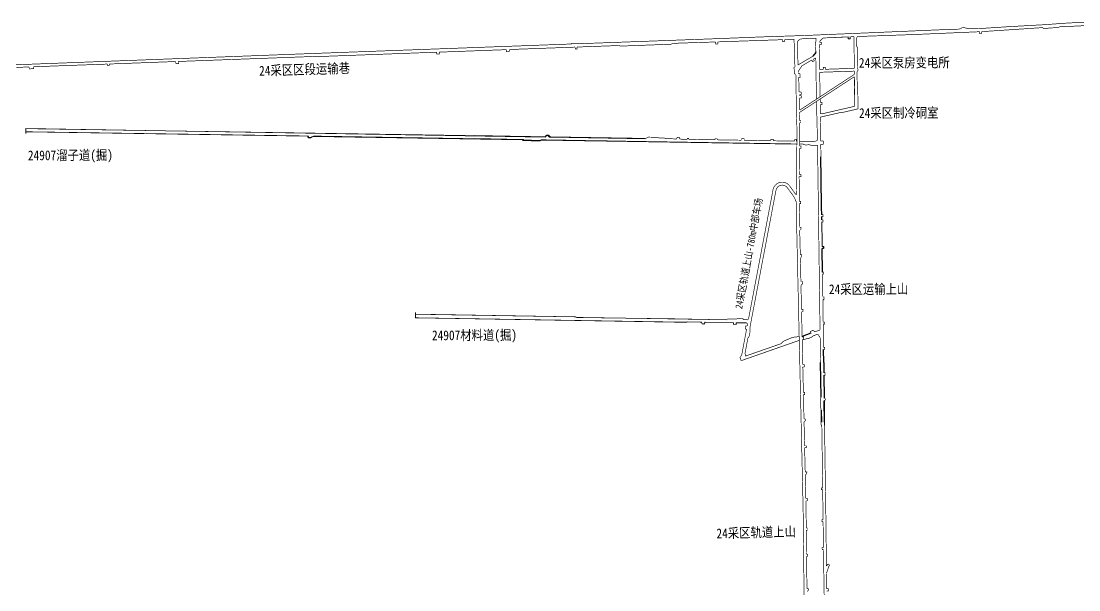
# Model space of a CAD drawing. Extents: x 39491721 to 39501025, y 3850790 to 3853755.
# Drawn here: x 39492894 to 39494514, y 3851648 to 3852520 of the extents above; entities that cross this region are included whole.
import ezdxf

# ---------------------------------------------------------------- set-up
doc = ezdxf.new("R2010")
doc.units = 0
doc.header["$MEASUREMENT"] = 0
doc.linetypes.add('ACAD_ISO03W100', pattern=[30, 12, -18])
doc.linetypes.add('虚线', pattern=[0.0045, 0.00175, -0.001, 0.00175])
for name, color, linetype in [('岩巷', 7, 'Continuous'), ('煤巷', 7, 'Continuous'), ('防尘', 7, 'ACAD_ISO03W100')]:
    doc.layers.add(name, color=color, linetype=linetype)
for name, color, linetype, lineweight in [('岩巷ZSLK0900DCJ', 7, 'Continuous', 0), ('煤巷ZSLK0700DCJ', 7, 'Continuous', 0), ('煤巷ZSLK0900DCJ', 7, 'Continuous', 0), ('设计巷道ZSLK0900DCJ', 7, 'Continuous', 0), ('进尺ZSLK0900DCJ', 7, 'Continuous', 0)]:
    doc.layers.add(name, color=color, linetype=linetype, lineweight=lineweight)
doc.styles.get("Standard").update_dxf_attribs({"font": ''})
doc.styles.get('Standard').set_extended_font_data('SimSun')

msp = doc.modelspace()

# ---------------------------------------------------------------- linework, layer by layer
at = {"layer": '岩巷', "color": 23}
for p, q in [((39493351.2, 3852466.3), (39493351.3, 3852466.3)), ((39494111.1, 3852472.2), (39494106.6, 3852466.4)), ((39494082.1, 3852338.3, 0), (39494081.6, 3852338.3, 0)), ((39494082.1, 3852336.2, 0), (39494082.1, 3852338.3, 0)), ((39494119.2, 3852279.1), (39494118.8, 3852312.1)), ((39494119.8, 3852234.2), (39494119.2, 3852279.1)), ((39494120, 3852223.4), (39494119.8, 3852234.2)), ((39494120.1, 3852215.4), (39494120, 3852220.4)), ((39494120.6, 3852174.8), (39494122.8, 3852174.8)), ((39494121.2, 3852135.5), (39494120.7, 3852171.8)), ((39494122.8, 3852174.8), (39494122.9, 3852171.8)), ((39494090.4, 3852037.2), (39494103.7, 3852042.1)), ((39494123, 3851997), (39494122.8, 3852016.9))]:
    msp.add_line(p, q, dxfattribs=at)
at = {"layer": '岩巷', "color": 23, "const_width": 1}
for points in [[(39494331.9, 3852507.9), (39494333.9, 3852509.8), (39494338.8, 3852510), (39494345.2, 3852508.4)], [(39494404.6, 3852511.5), (39494365.8, 3852509)], [(39494458.5, 3852510.2), (39494404, 3852506.6)], [(39494458, 3852514.5), (39494404.6, 3852511.5)], [(39494492, 3852516.9), (39494457.7, 3852514.4)], [(39494492.1, 3852511.7), (39494484.6, 3852511.4), (39494482.7, 3852510.5), (39494459.8, 3852508.8), (39494458.1, 3852510.4)], [(39494541.3, 3852519.6), (39494492, 3852516.9)], [(39494541.6, 3852514.1), (39494492.1, 3852511.7)], [(39493964.1, 3852493.4), (39493808.3, 3852487.7)], [(39494027.1, 3852495.9), (39493964.1, 3852493.4)], [(39494094, 3852498.1), (39494027.1, 3852495.9)], [(39494139.5, 3852500), (39494094, 3852498.1)], [(39494111.5, 3852494), (39494094.2, 3852493.1)], [(39494111.2, 3852474.3), (39494110.6, 3852475.5), (39494110.3, 3852486.9), (39494110.8, 3852488.4), (39494111.4, 3852489.9), (39494111.4, 3852493.8)], [(39494111.4, 3852493.8), (39494110.4, 3852493.8)], [(39494111.4, 3852493.8), (39494110.4, 3852493.8)], [(39494121.8, 3852494.3), (39494119.3, 3852491.7), (39494117.3, 3852489.5), (39494116.8, 3852487.7)], [(39494140.2, 3852495), (39494121.8, 3852494.3)], [(39494184.9, 3852501.9), (39494139.5, 3852500)], [(39494160.5, 3852495.9), (39494140.2, 3852495)], [(39494160.5, 3852495.9), (39494160.7, 3852492.9), (39494163.7, 3852493), (39494163.5, 3852496)], [(39494169.3, 3852496.3), (39494163.5, 3852496)], [(39494169.3, 3852496.3), (39494170, 3852447.8)], [(39494174.3, 3852480.2), (39494173.1, 3852482.6), (39494173.1, 3852482.6), (39494173, 3852493.1), (39494173, 3852493.1), (39494174.6, 3852496.5)], [(39494185.1, 3852496.9), (39494174.6, 3852496.5)], [(39494250.8, 3852504.7), (39494184.9, 3852501.9)], [(39494259.4, 3852499.5), (39494185.1, 3852496.9)], [(39494311.8, 3852507.3), (39494250.8, 3852504.7)], [(39494361.8, 3852503.9), (39494259.4, 3852499.5)], [(39494331.9, 3852507.9), (39494311.8, 3852507.3)], [(39494365.8, 3852509), (39494345.2, 3852508.4)], [(39494365, 3852504), (39494365.1, 3852501.2), (39494361.9, 3852501.1), (39494361.8, 3852503.9)], [(39494404, 3852506.6), (39494365, 3852504)], [(39493736.9, 3852485.1), (39493364.6, 3852471.4)], [(39493742.3, 3852480.3), (39493641.3, 3852476.6)], [(39493736.9, 3852485.1), (39493736.9, 3852486), (39493745.4, 3852486.3), (39493745.4, 3852485.4)], [(39493742.3, 3852480.3), (39493742.4, 3852477.3), (39493745.4, 3852477.4), (39493745.3, 3852480.4)], [(39493745.3, 3852480.4), (39493808.5, 3852482.7)], [(39493808.3, 3852487.7), (39493745.4, 3852485.4)], [(39493842.4, 3852483), (39493811.1, 3852481.8), (39493809.6, 3852482.8), (39493808.5, 3852482.7)], [(39493901.3, 3852486.4), (39493892, 3852485.8), (39493889, 3852484.7), (39493842.4, 3852483)], [(39493957.5, 3852488.2), (39493901.3, 3852486.4)], [(39493957.5, 3852488.2), (39493957.6, 3852485.2), (39493960.9, 3852485.3), (39493960.8, 3852488.3)], [(39494060.1, 3852491.7), (39493960.8, 3852488.3)], [(39494060.1, 3852491.7), (39494060.1, 3852488.8), (39494063.4, 3852489), (39494063.3, 3852491.9)], [(39494077.6, 3852492.3), (39494063.3, 3852491.9)], [(39494078.9, 3852450.2), (39494077.6, 3852492.6)], [(39494087.1, 3852492.8), (39494082.6, 3852488.9)], [(39494083.6, 3852453.1), (39494082.7, 3852489)], [(39494094.2, 3852493.1), (39494087, 3852492.9)], [(39494116.5, 3852484.2), (39494119.5, 3852484.3), (39494119.4, 3852487.8), (39494116.8, 3852487.7)], [(39494116.5, 3852484.2), (39494119.5, 3852484.3), (39494119.4, 3852487.8), (39494116.8, 3852487.7)], [(39494117, 3852445.6), (39494116.5, 3852484.2)], [(39494174.3, 3852480.2), (39494174.4, 3852476.3)], [(39493329.7, 3852470.1), (39492745.3, 3852447.9)], [(39493329.8, 3852465.5), (39493134.7, 3852458.3)], [(39493364.6, 3852471.4), (39493329.7, 3852470.1)], [(39493351.2, 3852466.3), (39493329.8, 3852465.5)], [(39493357, 3852466.1), (39493351.2, 3852466.3)], [(39493530, 3852472.5), (39493357, 3852466.1)], [(39493530, 3852472.6), (39493530, 3852469.6), (39493534.5, 3852469.5), (39493534.4, 3852472.6)], [(39493636.7, 3852476.4), (39493534.4, 3852472.6)], [(39493636.7, 3852476.4), (39493636.8, 3852473.5), (39493641.3, 3852473.7), (39493641.3, 3852476.6)], [(39494106.6, 3852466.4), (39494088.3, 3852455.7)], [(39494104.7, 3852460.5), (39494106.1, 3852457.9), (39494108.8, 3852459.3), (39494107.3, 3852461.9)], [(39494111.1, 3852472.2), (39494106.6, 3852466.4)], [(39494110.9, 3852463.8), (39494107.3, 3852461.9)], [(39494111.9, 3852400.7), (39494110.9, 3852463.8)], [(39494111.2, 3852474.3), (39494111.1, 3852472.2)], [(39494174.4, 3852476.3), (39494174.8, 3852449.2)], [(39492900.8, 3852449.7), (39492886.6, 3852449.2)], [(39492905.7, 3852449.9), (39492900.8, 3852449.7)], [(39492905.7, 3852449.9), (39492906.6, 3852446.9), (39492913.1, 3852447.2), (39492913.1, 3852450.2)], [(39493025.8, 3852454.3), (39492913.1, 3852450.2)], [(39493025.8, 3852454.3), (39493025.9, 3852452.3), (39493029, 3852452.4), (39493028.9, 3852454.4)], [(39493130.6, 3852458.2), (39493028.9, 3852454.4)], [(39493130.6, 3852458.2), (39493130.7, 3852455), (39493134.8, 3852455.1), (39493134.7, 3852458.3)], [(39494079, 3852450.2), (39494077.5, 3852449), (39494077.1, 3852448.6), (39494077.6, 3852447.2), (39494078.3, 3852443.4), (39494078.4, 3852442.2), (39494078.2, 3852440.1), (39494078.3, 3852439.7), (39494078.5, 3852439.4), (39494079.1, 3852439), (39494079.9, 3852437.6)], [(39494079, 3852450.2), (39494077.5, 3852449), (39494077.1, 3852448.6), (39494077.6, 3852447.2), (39494078.3, 3852443.4), (39494078.4, 3852442.2), (39494078.2, 3852440.1), (39494078.3, 3852439.7), (39494078.5, 3852439.4), (39494079.1, 3852439), (39494079.9, 3852437.6)], [(39494088.3, 3852455.7), (39494083.6, 3852453)], [(39494090.6, 3852452.5), (39494089.6, 3852451.6), (39494087.2, 3852447.7), (39494084.4, 3852443.7), (39494084.1, 3852442.7), (39494083.9, 3852442), (39494083.9, 3852439.5)], [(39494090.6, 3852452.5), (39494089.6, 3852451.6), (39494087.2, 3852447.7), (39494084.4, 3852443.7), (39494084.1, 3852442.7), (39494083.9, 3852442), (39494083.9, 3852439.5)], [(39494104.7, 3852460.5), (39494090.4, 3852451.9)], [(39494122.3, 3852446.1), (39494117, 3852446)], [(39494122.3, 3852446.1), (39494122.2, 3852449.1), (39494125.6, 3852449.3), (39494125.7, 3852446.3)], [(39494170, 3852447.8), (39494125.7, 3852446.3)], [(39494174.1, 3852442.8), (39494175.2, 3852444.2), (39494175.6, 3852445.4), (39494175.1, 3852448), (39494174.8, 3852449.2)], [(39494174.1, 3852442.8), (39494175.2, 3852444.2), (39494175.6, 3852445.4), (39494175.1, 3852448), (39494174.8, 3852449.2)], [(39494081.4, 3852368.2), (39494080.4, 3852437.7)], [(39494083.9, 3852439.5), (39494086.7, 3852439.6)], [(39494083.9, 3852439.5), (39494086.7, 3852439.6)], [(39494087, 3852434), (39494084.7, 3852433.9)], [(39494085.2, 3852411.5), (39494084.8, 3852433.9)], [(39494169.9, 3852434.9), (39494086.2, 3852380.3)], [(39494086.7, 3852439.6), (39494087, 3852434.1)], [(39494086.7, 3852439.6), (39494087, 3852434.1)], [(39494170, 3852438.5), (39494086.7, 3852384)], [(39494170, 3852443.5), (39494116.8, 3852441.7)], [(39494117.5, 3852404.4), (39494116.8, 3852441.8)], [(39494170.5, 3852389.6), (39494169.9, 3852434.9)], [(39494170.5, 3852389.6), (39494169.9, 3852434.9)], [(39494170.5, 3852389.6), (39494169.9, 3852434.9)], [(39494170, 3852443.7), (39494170, 3852438.5)], [(39494174, 3852438.3), (39494174.1, 3852442.8)], [(39494174, 3852438.3), (39494174.1, 3852442.8)], [(39494174, 3852438.3), (39494174.2, 3852437.5)], [(39494174, 3852438.3), (39494174.2, 3852437.5)], [(39494174.2, 3852437.5), (39494174.2, 3852433.9)], [(39494174.2, 3852437.5), (39494174.2, 3852433.9)], [(39494174.2, 3852437.5), (39494174.2, 3852433.9)], [(39494174.5, 3852412.9), (39494174.2, 3852433.9)], [(39494174.5, 3852412.9), (39494174.2, 3852433.9)], [(39494174.5, 3852412.9), (39494174.2, 3852433.9)], [(39494174.5, 3852412.9), (39494175.2, 3852412.9)], [(39494174.5, 3852412.9), (39494175.2, 3852412.9)], [(39494174.5, 3852412.9), (39494175.2, 3852412.9)], [(39494175.6, 3852385.6), (39494175.2, 3852412.9)], [(39494175.6, 3852385.6), (39494175.2, 3852412.9)], [(39494175.6, 3852385.6), (39494175.2, 3852412.9)], [(39494085.9, 3852411.5), (39494088.3, 3852411.4), (39494088.7, 3852409.5), (39494088.7, 3852408.3), (39494088.6, 3852408), (39494086.1, 3852407.6)], [(39494085.9, 3852411.5), (39494088.3, 3852411.4), (39494088.7, 3852409.5), (39494088.7, 3852408.3), (39494088.6, 3852408), (39494086.1, 3852407.6)], [(39494086.1, 3852405.7), (39494086.1, 3852407.6)], [(39494086.1, 3852405.7), (39494086.1, 3852407.6)], [(39494086.1, 3852405.7), (39494088.7, 3852405.8)], [(39494086.1, 3852405.7), (39494088.7, 3852405.8)], [(39494086.4, 3852383.8), (39494086.1, 3852402.1)], [(39494086.3, 3852402.1), (39494088.9, 3852402.2)], [(39494086.3, 3852402.1), (39494088.9, 3852402.2)], [(39494088.7, 3852405.8), (39494088.9, 3852402.2)], [(39494088.7, 3852405.8), (39494088.9, 3852402.2)], [(39494113.5, 3852337.5), (39494111.9, 3852397.1)], [(39494117.7, 3852395.4), (39494117.6, 3852400.8)], [(39494086.1, 3852367.6), (39494085.9, 3852380.4)], [(39494117.7, 3852392.2), (39494120.5, 3852392.3), (39494120.5, 3852395.5), (39494117.7, 3852395.4)], [(39494117.8, 3852388.9), (39494117.7, 3852392.2)], [(39494117.9, 3852378.1), (39494117.8, 3852388.9)], [(39494148.8, 3852380.1), (39494118, 3852373)], [(39494148.8, 3852380.1), (39494118, 3852373)], [(39494148.8, 3852380.1), (39494118, 3852373)], [(39494120.9, 3852378.1), (39494170.5, 3852389.6)], [(39494120.9, 3852378.1), (39494170.5, 3852389.6)], [(39494120.9, 3852378.1), (39494170.5, 3852389.6)], [(39494148.8, 3852380.1), (39494149, 3852379.5)], [(39494149, 3852379.5), (39494175.6, 3852385.6)], [(39494149, 3852379.5), (39494175.6, 3852385.6)], [(39494149, 3852379.5), (39494175.6, 3852385.6)], [(39494082.1, 3852346.8), (39494081.7, 3852368.4)], [(39494086, 3852363.9), (39494088, 3852364.8), (39494088, 3852367.7), (39494086, 3852367.7)], [(39494086.1, 3852346.9), (39494086, 3852364)], [(39494117.9, 3852378.1), (39494120.9, 3852378.1)], [(39494130.1, 3852375.8), (39494118, 3852373)], [(39494118.4, 3852344), (39494118, 3852372.9)], [(39494120.9, 3852378.1), (39494129.1, 3852380)], [(39493794, 3852341.3), (39493850.5, 3852340.4)], [(39493880.5, 3852339.9), (39493897.7, 3852339.6)], [(39493897.7, 3852339.6), (39493898.2, 3852341), (39493898.3, 3852341.6), (39493898.5, 3852341.9), (39493900.3, 3852342), (39493902.1, 3852341.9), (39493902.5, 3852339.5)], [(39493902.5, 3852339.5), (39493904.9, 3852339.5)], [(39493905.2, 3852339.1), (39493913.8, 3852338.9)], [(39493916.5, 3852338.9), (39493956.4, 3852338.2)], [(39494081.3, 3852254.1), (39494082, 3852346.8)], [(39494081.3, 3852254.1), (39494082, 3852346.8)], [(39494086.2, 3852328.5), (39494086.1, 3852346.9)], [(39494118.5, 3852336.3), (39494118.4, 3852344)], [(39494085.9, 3852285.1), (39494086.2, 3852325.3)], [(39494085.9, 3852285.1), (39494086.2, 3852325.3)], [(39494086.2, 3852328.5), (39494088.4, 3852328.5), (39494088.4, 3852325.3), (39494086.2, 3852325.3)], [(39494086.2, 3852328.5), (39494088.4, 3852328.5), (39494088.4, 3852325.3), (39494086.2, 3852325.3)], [(39494117.4, 3852046.6), (39494113.6, 3852329.8)], [(39494118.8, 3852312.1), (39494118.5, 3852331.3)], [(39494120, 3852223.4), (39494118.8, 3852312.1)], [(39494085.3, 3852285.2), (39494088, 3852285.2), (39494088.1, 3852281.8), (39494085.4, 3852281.8)], [(39494085.3, 3852285.2), (39494088, 3852285.2), (39494088.1, 3852281.8), (39494085.4, 3852281.8)], [(39494080.5, 3852254.1), (39494070.9, 3852267.5)], [(39494085.8, 3852243.8), (39494085.4, 3852281.8)], [(39494085.8, 3852243.8), (39494085.4, 3852281.8)], [(39494007.9, 3852063.6), (39494045.4, 3852261.7)], [(39494010, 3852050.4), (39494049.9, 3852260.8)], [(39494080.5, 3852254.1), (39494081.4, 3852254.1)], [(39494081.5, 3852241.5), (39494078, 3852250.1)], [(39494081.8, 3852204.9), (39494081.5, 3852241.5)], [(39494081.8, 3852204.9), (39494081.5, 3852241.5)], [(39494085.8, 3852240.3), (39494087.8, 3852240.3), (39494087.8, 3852243.8), (39494085.8, 3852243.8)], [(39494085.8, 3852240.3), (39494087.8, 3852240.3), (39494087.8, 3852243.8), (39494085.8, 3852243.8)], [(39494086.2, 3852204.9), (39494085.8, 3852240.3)], [(39494086.2, 3852204.9), (39494085.8, 3852240.3)], [(39494120, 3852223.4), (39494122, 3852223.4), (39494122, 3852220.4), (39494120, 3852220.4)], [(39494120.1, 3852215.4), (39494120, 3852220.4)], [(39494086.3, 3852204), (39494088.3, 3852204), (39494088.3, 3852201.3), (39494086.3, 3852199.3)], [(39494086.3, 3852204), (39494088.3, 3852204), (39494088.3, 3852201.3), (39494086.3, 3852199.3)], [(39494120.1, 3852215.4), (39494122.1, 3852215.4), (39494122.1, 3852212.4), (39494120.1, 3852212.4)], [(39494120.6, 3852174.8), (39494120.1, 3852212.4)], [(39494120.7, 3852171.8), (39494122.9, 3852171.8), (39494122.8, 3852174.8), (39494120.6, 3852174.8)], [(39494121.2, 3852135.5), (39494120.7, 3852171.8)], [(39494121.2, 3852132.3), (39494122.4, 3852132.3), (39494122.4, 3852135.5), (39494121.2, 3852135.5)], [(39494121.7, 3852097.1), (39494121.2, 3852132.3)], [(39494121.7, 3852092.3), (39494123.3, 3852093.6), (39494123.3, 3852097.1), (39494121.7, 3852097.1)], [(39494122.2, 3852058.9), (39494121.7, 3852092.3)], [(39493894.8, 3852063.6), (39493973.5, 3852062.3)], [(39493935.8, 3852058.6), (39493936.9, 3852056.1), (39493939.5, 3852055.8), (39493941.4, 3852058.5)], [(39493973.5, 3852062.3), (39493975.6, 3852063.3), (39493976.9, 3852063.4), (39493979.4, 3852063.4), (39493983.4, 3852063.3), (39493989.1, 3852063.4), (39493991.1, 3852064.2), (39493992.4, 3852064.7), (39493995, 3852064.2), (39493997.4, 3852064.3), (39494000.1, 3852063.5), (39494000.5, 3852062.7), (39494002.5, 3852062.5), (39494004.1, 3852062.4), (39494006.5, 3852062.2), (39494007.9, 3852063.6)], [(39493984.8, 3852057.8), (39493984.7, 3852055.4), (39493989, 3852055.2), (39493989.1, 3852057.7)], [(39493989.1, 3852057.7), (39494004.1, 3852057.5)], [(39494004.1, 3852057.5), (39494005.2, 3852057.2), (39494006.5, 3852056.4)], [(39494005.8, 3852052.7), (39494006.5, 3852056.4)], [(39494122.2, 3852058.9), (39494123.9, 3852058.9)], [(39494123.9, 3852058.9), (39494123.9, 3852055.3)], [(39494006.8, 3852033.8), (39494008.5, 3852036.2), (39494009.5, 3852040), (39494010.3, 3852045), (39494010, 3852046.9), (39494010, 3852050.4)], [(39494090.4, 3852037.2), (39494103.5, 3852042)], [(39494113.8, 3852040.2), (39494107.2, 3852037.8), (39494104.5, 3852035.7), (39494100.4, 3852034), (39494097.8, 3852033.2), (39494096.7, 3852033.3), (39494094.2, 3852032.4), (39494092.4, 3852032.1)], [(39494102.7, 3852044.6), (39494107.2, 3852046.2)], [(39494103.5, 3852042), (39494102.7, 3852044.6)], [(39494107.2, 3852046.2), (39494109.7, 3852043.7)], [(39494109.5, 3852043.9), (39494117.5, 3852046.6)], [(39494113.8, 3852040.2), (39494115, 3852039.2), (39494116.1, 3852037.1), (39494117.1, 3852035.3), (39494117.6, 3852035)], [(39494123.9, 3852055.3), (39494122.2, 3852055.3)], [(39494122.7, 3852020.3), (39494122.2, 3852055.3)], [(39493996.7, 3851999.7), (39494085.6, 3852030.8)], [(39494002.5, 3852010.8), (39494006.8, 3852033.7)], [(39494003.5, 3852006.8), (39494057.2, 3852025.5)], [(39494057.2, 3852025.5), (39494061.2, 3852029.4)], [(39494061.2, 3852029.4), (39494069.5, 3852032.9), (39494074.2, 3852034.9), (39494078.4, 3852035.9), (39494081.2, 3852035.8), (39494085.5, 3852037.4)], [(39494118.2, 3851996.9), (39494117.6, 3852034.9)], [(39493994.6, 3852004.9), (39493995.1, 3852005.2), (39493997.3, 3852007.7)], [(39494003.7, 3852006.5), (39494003.1, 3852007.1), (39494003.1, 3852008.3), (39494003, 3852009), (39494002.5, 3852010.8)], [(39494122.7, 3852020.3), (39494124.7, 3852019.9), (39494124.4, 3852017.1), (39494122.8, 3852016.9)], [(39494123, 3851997), (39494122.8, 3852016.9)], [(39493996.7, 3851999.7), (39493994.6, 3852004.9)], [(39494092.5, 3851679.1), (39494091.5, 3851772.4)], [(39494096.3, 3851743), (39494096, 3851772.4)], [(39494096.3, 3851743), (39494098.2, 3851743)], [(39494096.7, 3851703), (39494096.3, 3851739.8)], [(39494096.3, 3851739.8), (39494098.2, 3851739.8)], [(39494098.2, 3851743), (39494098.2, 3851739.8)], [(39494096.7, 3851703), (39494098.7, 3851703)], [(39494097, 3851679.1), (39494096.7, 3851699.7)], [(39494096.7, 3851699.7), (39494098.7, 3851699.7)], [(39494098.7, 3851703), (39494098.7, 3851699.7)], [(39494093.1, 3851639.7), (39494092.5, 3851679.1)], [(39494097.4, 3851650.3), (39494097, 3851679.1)], [(39494097.4, 3851645.8), (39494099.4, 3851647.6), (39494099.4, 3851650.3), (39494097.4, 3851650.3)]]:
    msp.add_lwpolyline(points, dxfattribs=at)
for points, elevation in [([(39493791.3, 3852336.6), (39494081.7, 3852331.9)], 640), ([(39493880.5, 3852339.9), (39493878.9, 3852341), (39493870.5, 3852341.1), (39493868.6, 3852342.1), (39493854.6, 3852342.3), (39493850.5, 3852340.4)], 640), ([(39493904.9, 3852339.1), (39493904.9, 3852339.5)], -541.9), ([(39493913.8, 3852338.9), (39493914.3, 3852340.7), (39493916, 3852340.7), (39493916.5, 3852338.9)], 541.9), ([(39493942.8, 3852334.1), (39494081.7, 3852331.9)], 640), ([(39493961.4, 3852338.1), (39493960.1, 3852338.9), (39493959.3, 3852340.2), (39493956.9, 3852340.2), (39493956.4, 3852338.2)], 0), ([(39493961.4, 3852338.1), (39493996.5, 3852337.6)], 640), ([(39494002, 3852337.5), (39494001.2, 3852338.1), (39494001.2, 3852339.9), (39493997.1, 3852340), (39493997.1, 3852338.2), (39493996.5, 3852337.6)], 0), ([(39494002, 3852337.5), (39494041.4, 3852336.8)], 640), ([(39494041.4, 3852336.8), (39494042.4, 3852339), (39494046.1, 3852339), (39494046, 3852336.7)], 0), ([(39494046, 3852336.7), (39494078.7, 3852336.2)], 640), ([(39494081.6, 3852338.3), (39494081.6, 3852338.3), (39494078.7, 3852338.4), (39494078.7, 3852336.2)], 0), ([(39494085.9, 3852336.1), (39494109.9, 3852335.7)], 640), ([(39494086, 3852331.8), (39494091.6, 3852331.7)], 640), ([(39494091.6, 3852331.7), (39494093.2, 3852330.6), (39494095.8, 3852330.4), (39494098.3, 3852330.5), (39494099.3, 3852330.7), (39494100.7, 3852330.7), (39494101.8, 3852330.4), (39494103.7, 3852329.7), (39494106.6, 3852329.6), (39494109.1, 3852329.7), (39494113.6, 3852329.8)], 640), ([(39494113.5, 3852337.5), (39494109.9, 3852335.7)], 640), ([(39494122.3, 3852336.4), (39494118.5, 3852336.3)], -640), ([(39494122.3, 3852331.4), (39494122.3, 3852336.4)], -640), ([(39494122.3, 3852331.4), (39494118.5, 3852331.3)], -640), ([(39494078, 3852250.1), (39494067.3, 3852264.7)], 640), ([(39493894.7, 3852058.9), (39493913.3, 3852058.6)], 1627.9), ([(39493913.3, 3852058.6), (39493915.3, 3852059.1)], 1270.7), ([(39493915.3, 3852059.1), (39493935.8, 3852058.6)], 0), ([(39493941.4, 3852058.5), (39493984.8, 3852057.8)], 0), ([(39493997.3, 3852007.7), (39494004.9, 3852047.8)], -542.1), ([(39494004.9, 3852047.8), (39494002.8, 3852048.2), (39494003.8, 3852053.1), (39494005.8, 3852052.7)], -542.1)]:
    msp.add_lwpolyline(points, dxfattribs=dict(at, elevation=elevation))
at = {"layer": '岩巷', "color": 23, "const_width": 1, "elevation": 0}
msp.add_lwpolyline([(39494081.6, 3852338.3), (39494081.6, 3852338.3)], close=True, dxfattribs=at)
at = {"layer": '岩巷', "color": 23, "const_width": 1, "elevation": 640}
for points in [[(39494070.9, 3852267.5, 0.65417), (39494045.4, 3852261.7)], [(39494067.3, 3852264.7, 0.657863), (39494049.9, 3852260.8)]]:
    msp.add_lwpolyline(points, format="xyb", dxfattribs=at)
at = {"layer": '岩巷', "color": 23, "extrusion": (-0.258228, 0.966084, 0), "const_width": 1, "elevation": -6477021.5}
msp.add_lwpolyline([(-39149147.3, 1627.9), (-39149148.8, 1372.2)], dxfattribs=at)
at = {"layer": '岩巷ZSLK0900DCJ', "color": 30, "linetype": 'Continuous', "lineweight": 15, "true_color": 0xff8000}
for p, q in [((39493790.4, 3852336.1, 233.9), (39494080.8, 3852331.3, 233.9)), ((39493849.6, 3852339.8, 520.7), (39493793.1, 3852340.7, 315.3)), ((39494119.2, 3852279.1), (39494118.8, 3852312.1)), ((39494119.8, 3852234.2), (39494119.2, 3852279.1)), ((39494120, 3852223.4), (39494119.8, 3852234.2)), ((39494120.1, 3852215.4), (39494120, 3852220.4)), ((39494120.2, 3852208.5), (39494120.1, 3852212.4)), ((39494120.2, 3852208.5), (39494120.1, 3852212.4)), ((39494120.5, 3852183.7), (39494120.2, 3852208.5)), ((39494115.5, 3852183.6), (39494115.7, 3852183.6)), ((39494115.5, 3852183.6), (39494115.7, 3852183.6)), ((39494120.6, 3852174.8), (39494120.5, 3852183.7)), ((39494120.6, 3852174.8), (39494122.8, 3852174.8)), ((39494121.2, 3852135.5), (39494120.7, 3852171.8)), ((39494122.9, 3852171.8), (39494120.7, 3852171.8)), ((39494122.8, 3852174.8), (39494122.9, 3852171.8)), ((39494122.4, 3852135.5), (39494121.2, 3852135.5)), ((39494122.4, 3852132.3), (39494121.2, 3852132.3)), ((39494123.3, 3852093.6), (39494121.7, 3852092.3)), ((39493894.7, 3852058.9, 1221.8), (39493913.3, 3852058.6, 1221.8)), ((39493894.8, 3852063.6, -406.1), (39493973.5, 3852062.3, -332.4)), ((39493913.3, 3852058.6, 1221.8), (39493914.7, 3852059, 966.1)), ((39493914.7, 3852059, -406.1), (39493935.8, 3852058.6, -346.9)), ((39493941.4, 3852058.5, -331.1), (39493984.8, 3852057.8, -209.5)), ((39493989.1, 3852057.7, -162.6), (39494004.1, 3852057.5)), ((39494123.9, 3852058.9), (39494123.9, 3852055.3)), ((39494123, 3851997), (39494122.8, 3852016.9))]:
    msp.add_line(p, q, dxfattribs=at)
at = {"layer": '岩巷ZSLK0900DCJ', "color": 30, "linetype": 'Continuous', "lineweight": 15, "true_color": 0xff8000, "flags": 128}
for points in [[(39494160.5, 3852495.9), (39494140.2, 3852495)], [(39494160.5, 3852495.9), (39494160.7, 3852492.9), (39494163.7, 3852493), (39494163.5, 3852496)], [(39494111.1, 3852472.2), (39494111.2, 3852474.3)]]:
    msp.add_lwpolyline(points, dxfattribs=at)
at = {"layer": '岩巷ZSLK0900DCJ', "color": 30, "linetype": 'Continuous', "lineweight": 15, "true_color": 0xff8000}
msp.add_lwpolyline([(39494148.8, 3852380.1), (39494149, 3852379.5)], dxfattribs=at)
msp.add_lwpolyline([(39494148.8, 3852380.1), (39494149, 3852379.5)], dxfattribs=at)
msp.add_lwpolyline([(39494148.8, 3852380.1), (39494149, 3852379.5)], dxfattribs=at)
at = {"layer": '岩巷ZSLK0900DCJ', "color": 30, "linetype": 'Continuous', "lineweight": 15, "true_color": 0xff8000, "elevation": -406.1, "flags": 128}
for points in [[(39493935.8, 3852058.6), (39493936.9, 3852056.1), (39493939.5, 3852055.8), (39493941.4, 3852058.5)], [(39493984.8, 3852057.8), (39493984.7, 3852055.4), (39493989, 3852055.2), (39493989.1, 3852057.7)]]:
    msp.add_lwpolyline(points, dxfattribs=at)
at = {"layer": '煤巷', "color": 7}
for p, q in [((39494118.9, 3851943.5), (39494118.2, 3851996.9)), ((39494123, 3851997), (39494123.2, 3851981)), ((39494123.3, 3851977.3), (39494123.7, 3851942.4)), ((39494124.2, 3851905.5), (39494123.8, 3851938.3)), ((39494119.2, 3851923.9), (39494119.4, 3851905.5))]:
    msp.add_line(p, q, dxfattribs=at)
at = {"layer": '煤巷', "color": 7, "const_width": 1}
for points, elevation in [([(39492900.9, 3852350.6), (39493333.6, 3852344.1)], 640), ([(39492901, 3852355.3), (39493697.4, 3852342.9)], 640), ([(39493341.7, 3852344), (39493662.8, 3852338.7)], 640), ([(39493588.3, 3852340), (39493662.8, 3852338.7)], 640), ([(39493588.4, 3852344.7), (39493697.4, 3852342.9)], 640), ([(39493662.8, 3852338.7), (39493663.8, 3852337.7), (39493675.6, 3852337.5), (39493676.6, 3852337.1), (39493689, 3852336.9), (39493690.8, 3852338.3)], -281.3), ([(39493690.8, 3852338.3), (39493791.3, 3852336.6)], 640), ([(39493697.4, 3852342.9), (39493698.4, 3852345.5), (39493701.4, 3852345.4), (39493703.9, 3852342.8)], 131.6), ([(39493703.9, 3852342.8), (39493794, 3852341.3)], 640)]:
    msp.add_lwpolyline(points, dxfattribs=dict(at, elevation=elevation))
for points in [[(39493333.6, 3852344.1), (39493333.7, 3852343.3), (39493334.3, 3852341.8), (39493336.2, 3852341.8), (39493337.6, 3852341.7), (39493338, 3852341.8), (39493339.4, 3852342.7), (39493341.7, 3852344)], [(39494081.8, 3852196.5), (39494081.8, 3852204.9)], [(39494081.8, 3852196.5), (39494081.8, 3852204.9)], [(39494081.8, 3852196.5), (39494091.5, 3851772.4)], [(39494086.3, 3852196.5), (39494086.3, 3852199.4)], [(39494086.3, 3852196.5), (39494086.3, 3852199.4)], [(39494087.2, 3852162), (39494086.3, 3852196.5)], [(39494087.2, 3852162), (39494089.3, 3852162), (39494089.3, 3852158.8), (39494087.3, 3852156.9)], [(39494088.1, 3852121), (39494087.3, 3852156.9)], [(39494088.1, 3852121), (39494090.7, 3852121), (39494090.8, 3852117.6), (39494088.2, 3852115.2)], [(39494089, 3852078.4), (39494088.2, 3852115.2)], [(39494089, 3852078.4), (39494091.1, 3852078.4), (39494091.2, 3852075.2), (39494089.1, 3852074.4)], [(39494089, 3852078.4), (39494091.1, 3852078.4), (39494091.2, 3852075.2), (39494089.1, 3852074.4)], [(39494090, 3852035.8), (39494089.1, 3852074.4)], [(39493894.7, 3852058.9), (39493497.8, 3852065.4)], [(39493743, 3852066.8), (39493497.9, 3852070.8)], [(39493744.7, 3852066), (39493743, 3852066.8)], [(39493894.8, 3852063.6), (39493744.7, 3852066)], [(39494090, 3852035.8), (39494092.2, 3852035.8), (39494092.3, 3852031.9), (39494090.1, 3852031.9)], [(39494090.9, 3851994), (39494090.1, 3852031.9)], [(39494090.9, 3851994), (39494093.1, 3851994.1)], [(39494093.1, 3851994.1), (39494093.2, 3851990.1)], [(39494118.9, 3851943.5), (39494118.2, 3851996.9), (39494118.2, 3851996.9)], [(39494123.2, 3851981), (39494123.2, 3851981), (39494123, 3851997)], [(39494093.2, 3851990.1), (39494091, 3851990)], [(39494091.9, 3851951.1), (39494091, 3851990)], [(39494123.3, 3851977.3), (39494125.1, 3851977.4), (39494125, 3851981.1), (39494123.2, 3851981)], [(39494123.3, 3851977.3), (39494123.3, 3851977.3), (39494123.7, 3851942.4)], [(39494091.9, 3851951.1), (39494093.9, 3851951.1), (39494094, 3851947.6), (39494092, 3851947.6)], [(39494092.8, 3851910.7), (39494092, 3851947.6)], [(39494118.9, 3851943.6), (39494118, 3851941.3), (39494117.8, 3851939.5), (39494118.2, 3851934.8), (39494118.2, 3851932.3), (39494118.2, 3851929.6), (39494118.7, 3851926.3), (39494119.2, 3851923.9)], [(39494123.8, 3851938.3), (39494125.5, 3851939.5), (39494125.1, 3851941.9), (39494123.7, 3851942.4)], [(39494124.3, 3851900.8), (39494124.3, 3851900.8), (39494123.8, 3851938.3)], [(39494092.8, 3851910.7), (39494094.8, 3851910), (39494094.9, 3851907.5), (39494092.9, 3851906.3)], [(39494119, 3851900.8), (39494119.2, 3851923.9), (39494119.2, 3851923.9)], [(39494093.8, 3851869.1), (39494092.9, 3851906.3)], [(39494120.1, 3851900.8), (39494119, 3851900.8), (39494119, 3851900.8)], [(39494120.7, 3851858.6), (39494120.1, 3851900.8)], [(39494124.9, 3851859), (39494124.3, 3851900.8)], [(39494093.8, 3851869.1), (39494096.4, 3851869.1), (39494096.4, 3851866.1), (39494093.8, 3851866.1)], [(39494094.7, 3851828.8), (39494093.8, 3851866.1)], [(39494121.4, 3851804.7), (39494121.1, 3851829.5), (39494120.7, 3851858.6)], [(39494126.2, 3851771.2), (39494125.3, 3851829.6), (39494124.9, 3851859)], [(39494094.7, 3851828.8), (39494097.3, 3851828.9), (39494096.5, 3851825.9), (39494094.8, 3851824.5)], [(39494095.6, 3851788.6), (39494094.7, 3851824.5)], [(39494121.4, 3851804.7), (39494119.4, 3851804.6), (39494119.4, 3851801.8), (39494121.4, 3851801.9)], [(39494121.9, 3851771.3), (39494121.4, 3851801.9)], [(39494095.7, 3851784.8), (39494097.8, 3851784.8), (39494097.7, 3851788.6), (39494095.6, 3851788.6)], [(39494096, 3851772.4), (39494095.7, 3851784.8)], [(39494121.8, 3851771.3), (39494122, 3851755.8)], [(39494127, 3851702.2), (39494126.2, 3851771.1)], [(39494122.1, 3851755.8), (39494120.3, 3851755.8), (39494120.3, 3851753), (39494122.1, 3851753)], [(39494122.6, 3851713.2), (39494122.1, 3851753)], [(39494122.7, 3851710.2), (39494120.7, 3851710.1), (39494120.6, 3851713.1), (39494122.6, 3851713.2)], [(39494122.8, 3851702.1), (39494122.7, 3851710.2)], [(39494123.1, 3851680.1), (39494122.8, 3851702.1)], [(39494127.2, 3851685.1), (39494127, 3851702.2)], [(39494127.7, 3851685.1), (39494127.2, 3851685.1)], [(39494127.7, 3851685.1), (39494129.3, 3851688)], [(39494130.5, 3851683.5), (39494129, 3851678.7)], [(39494129.3, 3851688), (39494132.1, 3851686.4)], [(39494130.5, 3851683.5), (39494132.1, 3851686.4)], [(39494125.4, 3851540.9), (39494123.1, 3851680.1)], [(39494129, 3851678.7), (39494127.3, 3851674)], [(39494127.3, 3851674), (39494127.6, 3851649.9)], [(39494127.6, 3851649.9), (39494130.1, 3851650), (39494130.1, 3851646.8), (39494127.6, 3851646.7)]]:
    msp.add_lwpolyline(points, dxfattribs=at)
at = {"layer": '煤巷ZSLK0700DCJ', "color": 7, "linetype": 'Continuous', "lineweight": 15}
for p, q in [((39494124.1, 3851938.2), (39494124.4, 3851900.9)), ((39494119, 3851900.8), (39494119.6, 3851900.8))]:
    msp.add_line(p, q, dxfattribs=at)
at = {"layer": '煤巷ZSLK0900DCJ', "color": 7, "linetype": 'Continuous', "lineweight": 15}
for p, q in [((39492900.9, 3852350.6, 233.9), (39493332.7, 3852343.6, 233.9)), ((39492901, 3852355.3, 233.9), (39493696.5, 3852342.3, 233.9)), ((39493340.8, 3852343.4, 233.9), (39493661.9, 3852338.2, 233.9)), ((39493341.7, 3852344, 640), (39493662.8, 3852338.7, 640)), ((39493588.3, 3852340, 640), (39493662.8, 3852338.7, 640)), ((39493588.4, 3852344.7, 640), (39493697.4, 3852342.9, 640)), ((39493689.9, 3852337.7, 233.9), (39493790.4, 3852336.1, 233.9)), ((39493690.8, 3852338.3, 640), (39493791.3, 3852336.6, 640)), ((39493703, 3852342.2, 233.9), (39493793.1, 3852340.7, 233.9)), ((39493703.9, 3852342.8, 640), (39493794, 3852341.3, 640)), ((39493497.8, 3852065.4, 1221.8), (39493894.7, 3852058.9, 1221.8)), ((39493497.9, 3852070.8, 233.9), (39493743, 3852066.8, 78.2)), ((39493743, 3852066.8), (39493744.7, 3852066)), ((39493744.7, 3852066, 72.5), (39493894.8, 3852063.6, -406.1))]:
    msp.add_line(p, q, dxfattribs=at)
at = {"layer": '煤巷ZSLK0900DCJ', "color": 7, "linetype": 'Continuous', "lineweight": 15, "flags": 128}
for points, elevation in [([(39493332.7, 3852343.6), (39493332.8, 3852342.8), (39493333.4, 3852341.2), (39493335.3, 3852341.3), (39493336.7, 3852341.1), (39493337.1, 3852341.2), (39493338.5, 3852342.2), (39493340.8, 3852343.4)], -406.1), ([(39493661.9, 3852338.2), (39493662.9, 3852337.2), (39493674.7, 3852337), (39493675.7, 3852336.6), (39493688.1, 3852336.4), (39493689.9, 3852337.7)], -687.5), ([(39493662.8, 3852338.7), (39493663.8, 3852337.7), (39493675.6, 3852337.5), (39493676.6, 3852337.1), (39493689, 3852336.9), (39493690.8, 3852338.3)], -281.3), ([(39493662.8, 3852338.7), (39493663.8, 3852337.7), (39493675.6, 3852337.5), (39493676.6, 3852337.1), (39493689, 3852336.9), (39493690.8, 3852338.3)], -281.3), ([(39493696.5, 3852342.3), (39493697.5, 3852344.9), (39493700.5, 3852344.8), (39493703, 3852342.2)], -274.5), ([(39493697.4, 3852342.9), (39493698.4, 3852345.5), (39493701.4, 3852345.4), (39493703.9, 3852342.8)], 131.6)]:
    msp.add_lwpolyline(points, dxfattribs=dict(at, elevation=elevation))
msp.add_lwpolyline([(39493333.6, 3852344.1), (39493333.7, 3852343.3), (39493334.3, 3852341.8), (39493336.2, 3852341.8), (39493337.6, 3852341.7), (39493338, 3852341.8), (39493339.4, 3852342.7), (39493341.7, 3852344)], dxfattribs=at)
at = {"layer": '设计巷道ZSLK0900DCJ', "color": 254, "linetype": '虚线', "lineweight": 5, "ltscale": 5000, "true_color": 0xffc0cb}
msp.add_line((39494170.3, 3852407.8), (39494169.9, 3852433.9), dxfattribs=at)
msp.add_line((39494170.3, 3852407.8), (39494169.9, 3852433.9), dxfattribs=at)
at = {"layer": '进尺ZSLK0900DCJ', "color": 7, "linetype": 'Continuous', "lineweight": 5}
for p, q in [((39492901, 3852355.3, -269.8), (39492900.9, 3852348, -910.4)), ((39493498, 3852073.7, -3743), (39493497.8, 3852065.4, 535.3))]:
    msp.add_line(p, q, dxfattribs=at)

# ---------------------------------------------------------------- texts
at = {"layer": '防尘', "linetype": 'Continuous', "width": 0.85}
for s, height, rotation, p in [('24采区泵房变电所', 15, 0.2867, (39494176.9, 3852448.7)), ('24采区制冷硐室', 15, 0.2867, (39494177.1, 3852371.7)), ('24采区轨道上山-780m中部车场', 10.8, 79.4794, (39493998, 3852078.4)), ('24采区运输上山', 15, 0.2867, (39494131, 3852101.6)), ('24采区轨道上山', 15, 1.6452, (39493959, 3851727.2))]:
    msp.add_text(s, height=height, rotation=rotation, dxfattribs=at).set_placement(p)
at = {"layer": '防尘', "color": 0, "linetype": 'Continuous', "width": 0.85}
msp.add_text('24采区区段运输巷', height=15, rotation=1.7931, dxfattribs=at).set_placement((39493258.5, 3852436.5))
at = {"layer": '防尘', "color": 5, "linetype": 'Continuous', "width": 0.85}
for s, p in [('24907溜子道(掘)', (39492904.1, 3852306.8)), ('24907材料道(掘)', (39493523, 3852030.9))]:
    msp.add_text(s, height=15, rotation=0.2867, dxfattribs=at).set_placement(p)

doc.saveas('drawing.dxf')
